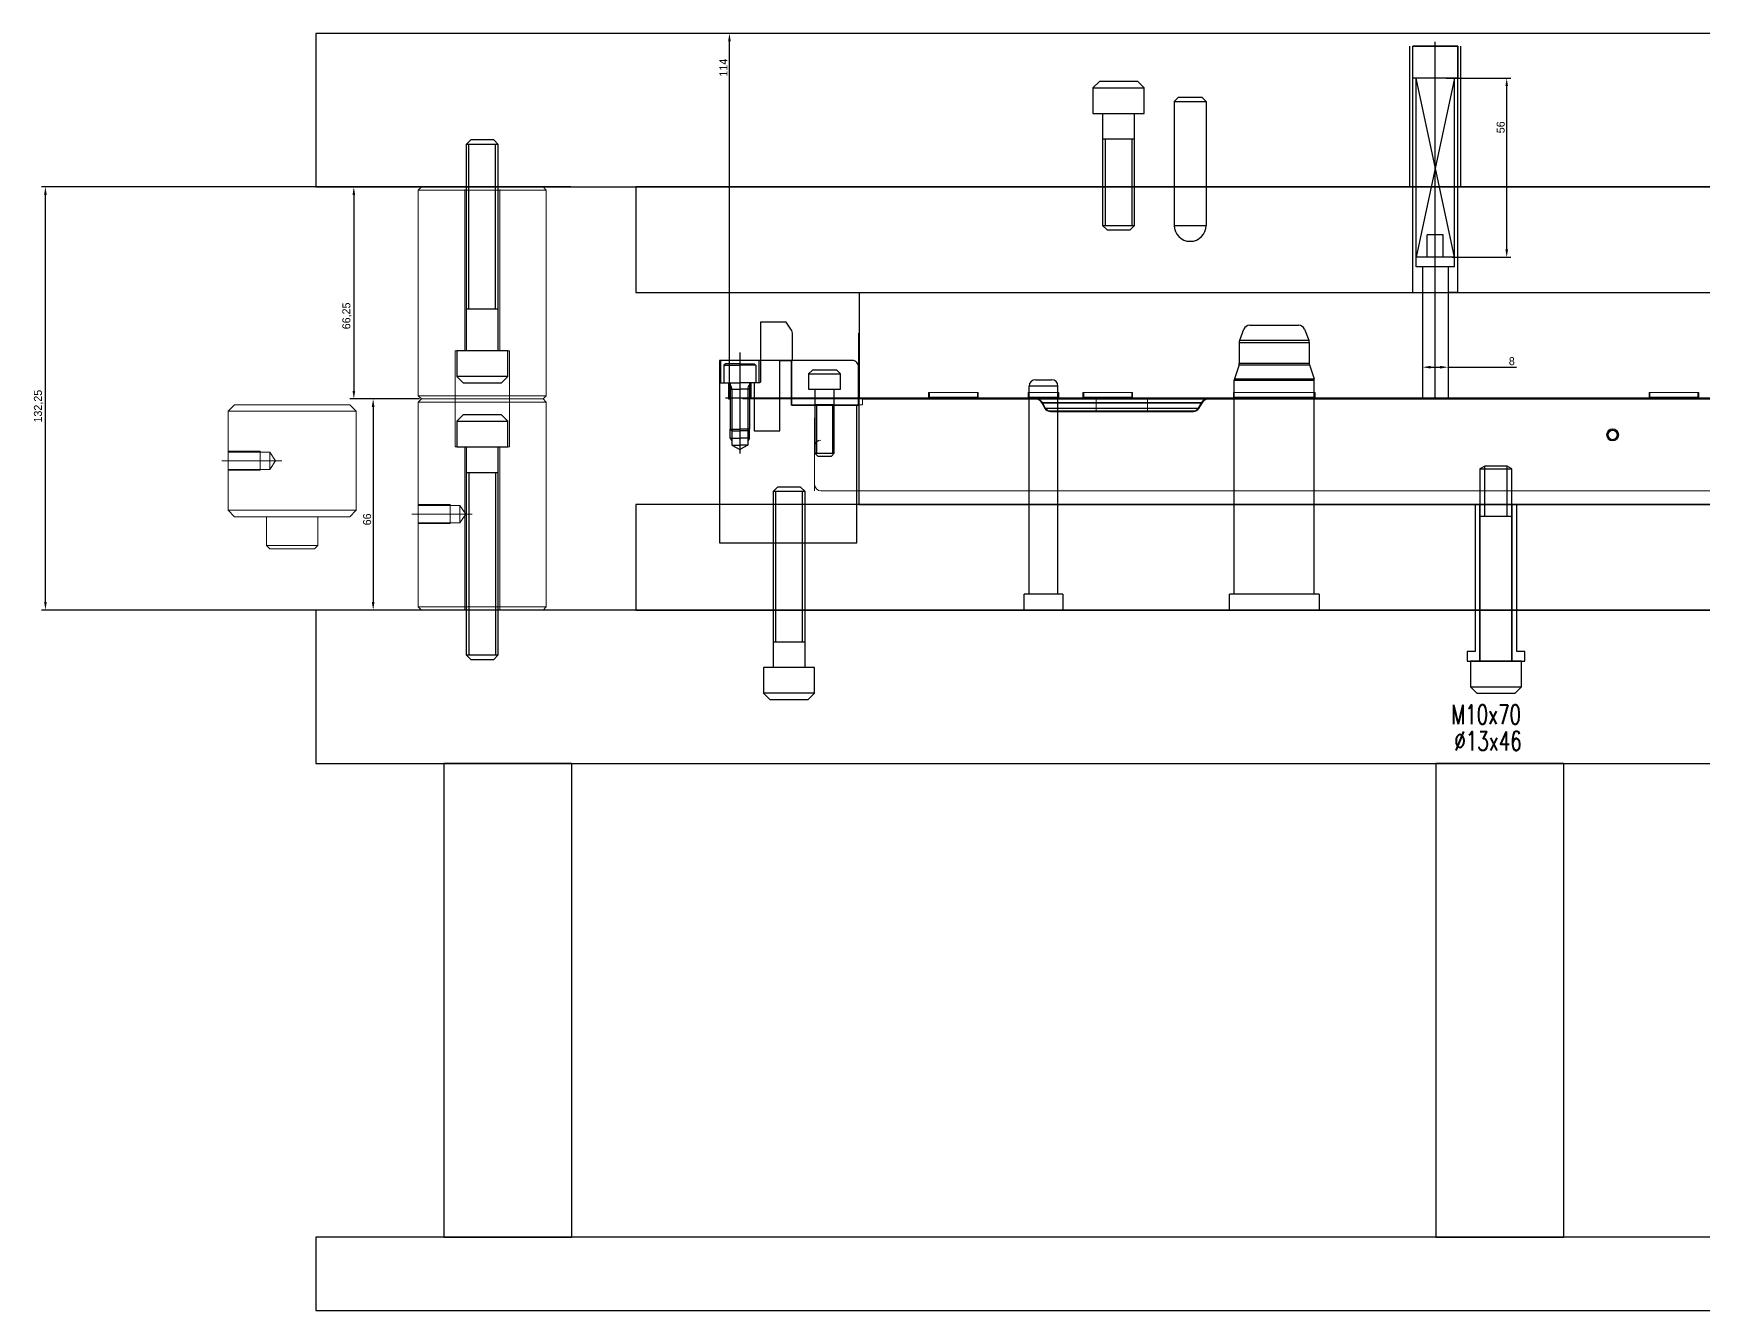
# Model space of a CAD drawing. Header units: millimetres. Extents: x 7017 to 8664, y 4331 to 5546.
# Drawn here: x 7051 to 7572, y 4331 to 4731 of the extents above; entities that cross this region are included whole.
import ezdxf

# ---------------------------------------------------------------- set-up
doc = ezdxf.new("R2010")
doc.units = ezdxf.units.MM
for name, pattern in [('CENTER', [0]), ('CENTER2', [0]), ('DASHED', [0]), ('JIS_09_15', [0])]:
    doc.linetypes.add(name, pattern=pattern)
doc.layers.add('01', color=7, linetype='Continuous', lineweight=25)
doc.layers.add('01实线', color=7, linetype='Continuous', lineweight=25)
for name, color, linetype in [('02', 1, 'Continuous'), ('02线割', 1, 'Continuous'), ('03', 3, 'Continuous'), ('05', 4, 'CENTER2'), ('05中心线', 4, 'CENTER2'), ('06', 6, 'JIS_09_15'), ('B1', 8, 'Continuous'), ('B2', 8, 'Continuous'), ('DIE', 171, 'Continuous'), ('LB', 9, 'Continuous'), ('LP', 8, 'Continuous'), ('MATER', 5, 'Continuous'), ('NOTE', 4, 'Continuous'), ('PH', 71, 'Continuous'), ('PH2', 7, 'Continuous'), ('PPS2', 1, 'Continuous'), ('PRESS', 3, 'Continuous'), ('PS', 13, 'Continuous'), ('PS2', 7, 'Continuous'), ('PS2_W', 214, 'Continuous'), ('PUNCH', 2, 'Continuous'), ('TEXT', 4, 'Continuous'), ('UP', 12, 'Continuous')]:
    doc.layers.add(name, color=color, linetype=linetype)
doc.styles.get("Standard").update_dxf_attribs({"font": 'c2.shx', "bigfont": 'ctxt.shx'})
doc.styles.add('宋体', font='txt', dxfattribs={"width": 0.7, "bigfont": 'ctxt.shx'})
doc.dimstyles.new('Annotative', dxfattribs={"dimscale": 0, "dimtxt": 2.5, "dimasz": 2.5, "dimexe": 1.25, "dimexo": 0.625, "dimtad": 1, "dimtxsty": 'Standard', "dimcen": 2.5, "dimazin": 3, "dimtfac": 1, "dimtmove": 0, "dimatfit": 3})

# ---------------------------------------------------------------- blocks, each defined once
blk = doc.blocks.new('*D345')
at = {"layer": 'Defpoints', "color": 0}
for p in [(7484.64, 4629.94), (7492.64, 4629.94), (7492.64, 4626.34)]:
    blk.add_point(p, dxfattribs=at)
at = {"layer": 'NOTE', "color": 0, "linetype": 'Continuous', "lineweight": -2}
for p, q in [((7484.64, 4629.31), (7484.64, 4625.09)), ((7487.14, 4626.34), (7490.14, 4626.34)), ((7492.64, 4629.31), (7492.64, 4625.09)), ((7492.64, 4626.34), (7513.99, 4626.34))]:
    blk.add_line(p, q, dxfattribs=at)
at = {"layer": 'NOTE', "color": 0}
for points in [[(7487.14, 4626.75), (7487.14, 4625.92), (7484.64, 4626.34)], [(7490.14, 4625.92), (7490.14, 4626.75), (7492.64, 4626.34)]]:
    blk.add_solid(points, dxfattribs=at)
at = {"layer": 'NOTE', "color": 0, "insert": (7512.54, 4628.21), "char_height": 2.5, "attachment_point": 5}
blk.add_mtext('8', dxfattribs=at)
blk = doc.blocks.new('*D346')
at = {"layer": 'Defpoints', "color": 0}
for p in [(7054.3, 4682.69), (7219.12, 4682.69), (7219.12, 4550.44)]:
    blk.add_point(p, dxfattribs=at)
at = {"layer": 'PPS2', "color": 0, "lineweight": -2}
for p, q in [((7218.5, 4682.69), (7053.05, 4682.69)), ((7054.3, 4552.94), (7054.3, 4680.19)), ((7218.5, 4550.44), (7053.05, 4550.44))]:
    blk.add_line(p, q, dxfattribs=at)
at = {"layer": 'PPS2', "color": 0}
for points in [[(7054.72, 4680.19), (7053.89, 4680.19), (7054.3, 4682.69)], [(7053.89, 4552.94), (7054.72, 4552.94), (7054.3, 4550.44)]]:
    blk.add_solid(points, dxfattribs=at)
at = {"layer": 'PPS2', "color": 0, "insert": (7052.19, 4614.16), "char_height": 2.5, "attachment_point": 5, "rotation": 90}
blk.add_mtext('132,25', dxfattribs=at)
blk = doc.blocks.new('*D351')
at = {"layer": 'Defpoints', "color": 0}
for p in [(7268.06, 4730.69), (7308.66, 4730.69), (7308.66, 4616.69)]:
    blk.add_point(p, dxfattribs=at)
at = {"layer": 'PS', "color": 0, "linetype": 'CENTER', "lineweight": -2}
for p, q in [((7308.04, 4730.69), (7266.81, 4730.69)), ((7268.06, 4619.19), (7268.06, 4728.19)), ((7308.04, 4616.69), (7266.81, 4616.69))]:
    blk.add_line(p, q, dxfattribs=at)
at = {"layer": 'PS', "color": 0}
for points in [[(7268.47, 4728.19), (7267.64, 4728.19), (7268.06, 4730.69)], [(7267.64, 4619.19), (7268.47, 4619.19), (7268.06, 4616.69)]]:
    blk.add_solid(points, dxfattribs=at)
at = {"layer": 'PS', "color": 0, "insert": (7266.18, 4719.97), "char_height": 2.5, "attachment_point": 5, "rotation": 90}
blk.add_mtext('114', dxfattribs=at)
blk = doc.blocks.new('*D352')
at = {"layer": 'Defpoints', "color": 0}
for p in [(7171.83, 4682.69), (7150.68, 4616.44), (7171.83, 4616.44)]:
    blk.add_point(p, dxfattribs=at)
at = {"layer": 'PS2_W', "color": 0, "lineweight": -2}
for p, q in [((7171.2, 4682.69), (7149.43, 4682.69)), ((7150.68, 4680.19), (7150.68, 4618.94)), ((7171.2, 4616.44), (7149.43, 4616.44))]:
    blk.add_line(p, q, dxfattribs=at)
at = {"layer": 'PS2_W', "color": 0}
for points in [[(7151.1, 4680.19), (7150.27, 4680.19), (7150.68, 4682.69)], [(7150.27, 4618.94), (7151.1, 4618.94), (7150.68, 4616.44)]]:
    blk.add_solid(points, dxfattribs=at)
at = {"layer": 'PS2_W', "color": 0, "insert": (7148.57, 4642.37), "char_height": 2.5, "attachment_point": 5, "rotation": 90}
blk.add_mtext('66,25', dxfattribs=at)
blk = doc.blocks.new('*D353')
at = {"layer": 'Defpoints', "color": 0}
for p in [(7171.83, 4616.44), (7156.72, 4550.44), (7171.83, 4550.44)]:
    blk.add_point(p, dxfattribs=at)
at = {"layer": 'PS2_W', "color": 0, "lineweight": -2}
for p, q in [((7171.2, 4616.44), (7155.47, 4616.44)), ((7156.72, 4613.94), (7156.72, 4552.94)), ((7171.2, 4550.44), (7155.47, 4550.44))]:
    blk.add_line(p, q, dxfattribs=at)
at = {"layer": 'PS2_W', "color": 0}
for points in [[(7157.13, 4613.94), (7156.3, 4613.94), (7156.72, 4616.44)], [(7156.3, 4552.94), (7157.13, 4552.94), (7156.72, 4550.44)]]:
    blk.add_solid(points, dxfattribs=at)
at = {"layer": 'PS2_W', "color": 0, "insert": (7154.84, 4578.77), "char_height": 2.5, "attachment_point": 5, "rotation": 90}
blk.add_mtext('66', dxfattribs=at)
blk = doc.blocks.new('*D354')
at = {"layer": 'Defpoints', "color": 0}
for p in [(7491.41, 4716.69), (7510.95, 4716.69), (7493.26, 4660.69)]:
    blk.add_point(p, dxfattribs=at)
at = {"layer": 'PH', "color": 0, "lineweight": -2}
for p, q in [((7492.04, 4716.69), (7512.2, 4716.69)), ((7510.95, 4663.19), (7510.95, 4714.19)), ((7493.88, 4660.69), (7512.2, 4660.69))]:
    blk.add_line(p, q, dxfattribs=at)
at = {"layer": 'PH', "color": 0}
for points in [[(7511.37, 4714.19), (7510.53, 4714.19), (7510.95, 4716.69)], [(7510.53, 4663.19), (7511.37, 4663.19), (7510.95, 4660.69)]]:
    blk.add_solid(points, dxfattribs=at)
at = {"layer": 'PH', "color": 0, "insert": (7509.07, 4701.33), "char_height": 2.5, "attachment_point": 5, "rotation": 90}
blk.add_mtext('56', dxfattribs=at)

msp = doc.modelspace()

# ---------------------------------------------------------------- linework, layer by layer
at = {"layer": '01'}
for p, q in [((7495.64, 4726.686), (7481.64, 4726.686)), ((7481.64, 4649.686), (7481.64, 4726.686)), ((7495.64, 4649.686), (7495.64, 4726.686)), ((7486.14, 4660.686), (7486.14, 4667.686)), ((7491.14, 4667.686), (7486.14, 4667.686)), ((7491.14, 4660.686), (7491.14, 4667.686)), ((7494.64, 4660.686), (7482.64, 4660.686)), ((7482.64, 4657.686), (7482.64, 4660.686)), ((7494.64, 4657.686), (7482.64, 4657.686)), ((7484.64, 4657.686), (7484.64, 4616.686)), ((7492.64, 4657.686), (7492.64, 4616.686)), ((7494.64, 4657.686), (7494.64, 4660.686)), ((7481.64, 4649.686), (7484.64, 4649.686)), ((7495.64, 4649.686), (7492.64, 4649.686)), ((7361.708, 4555.436), (7361.708, 4620.436)), ((7370.708, 4620.436), (7361.708, 4620.436)), ((7363.708, 4622.436), (7368.708, 4622.436)), ((7370.708, 4555.436), (7370.708, 4620.436)), ((7492.64, 4616.686), (7484.64, 4616.686)), ((7360.208, 4550.436), (7360.208, 4555.436)), ((7372.208, 4555.436), (7360.208, 4555.436)), ((7372.208, 4555.436), (7372.208, 4550.436)), ((7372.208, 4550.436), (7360.208, 4550.436))]:
    msp.add_line(p, q, dxfattribs=at)
msp.add_lwpolyline([(7481.64, 4726.686), (7495.64, 4726.686), (7495.64, 4716.686), (7481.64, 4716.686)], close=True, dxfattribs=at)
for centre, start, end in [((7363.708, 4620.436), 90, 180), ((7368.708, 4620.436), 0, 90)]:
    msp.add_arc(centre, 2, start, end, dxfattribs=at)
at = {"layer": '01实线'}
for p, q in [((7265.29, 4628.436), (7265.29, 4621.436)), ((7266.79, 4627.436), (7266.29, 4626.936)), ((7266.29, 4626.936), (7266.29, 4621.436)), ((7266.29, 4626.936), (7271.29, 4626.936)), ((7271.29, 4627.436), (7266.79, 4627.436)), ((7271.29, 4627.436), (7275.79, 4627.436)), ((7276.29, 4626.936), (7271.29, 4626.936)), ((7275.79, 4627.436), (7276.29, 4626.936)), ((7276.29, 4626.936), (7276.29, 4621.436)), ((7277.29, 4628.436), (7277.29, 4621.436)), ((7265.29, 4621.436), (7271.29, 4621.436)), ((7267.79, 4621.436), (7267.79, 4616.436)), ((7268.29, 4621.436), (7268.29, 4606.936)), ((7268.29, 4619.441), (7271.29, 4619.441)), ((7277.29, 4621.436), (7271.29, 4621.436)), ((7274.29, 4619.441), (7271.29, 4619.441)), ((7274.29, 4621.436), (7274.29, 4606.936)), ((7274.79, 4621.436), (7274.79, 4616.436)), ((7267.79, 4616.436), (7268.29, 4616.436)), ((7274.79, 4616.436), (7274.29, 4616.436)), ((7268.29, 4606.936), (7268.79, 4606.436)), ((7268.29, 4606.936), (7271.29, 4606.936)), ((7268.29, 4604.159), (7271.29, 4604.159)), ((7268.79, 4606.436), (7271.29, 4606.436)), ((7268.79, 4606.436), (7268.79, 4602.008)), ((7274.29, 4606.936), (7271.29, 4606.936)), ((7273.79, 4606.436), (7271.29, 4606.436)), ((7274.29, 4604.159), (7271.29, 4604.159)), ((7274.29, 4606.936), (7273.79, 4606.436)), ((7273.79, 4606.436), (7273.79, 4602.008)), ((7268.79, 4602.008), (7271.29, 4600.564)), ((7268.79, 4602.008), (7271.29, 4602.008)), ((7273.79, 4602.008), (7271.29, 4602.008)), ((7273.79, 4602.008), (7271.29, 4600.564))]:
    msp.add_line(p, q, dxfattribs=at)
at = {"layer": '01实线', "color": 4}
msp.add_lwpolyline([(7275.79, 4606.436), (7283.79, 4606.436), (7283.79, 4628.436), (7287.79, 4628.436), (7287.79, 4636.528, 0.1480687), (7287.286, 4638.192), (7285.79, 4640.436), (7277.79, 4640.436), (7277.79, 4621.936, -0.4142136), (7277.29, 4621.436), (7275.79, 4621.436)], format="xyb", close=True, dxfattribs=at)
at = {"layer": '02'}
for p, q in [((7480.64, 4682.686), (7480.64, 4726.686)), ((7496.64, 4682.686), (7496.64, 4726.686))]:
    msp.add_line(p, q, dxfattribs=at)
at = {"layer": '02线割'}
for p, q in [((7268.79, 4619.441), (7268.79, 4606.436)), ((7273.79, 4619.441), (7273.79, 4606.436)), ((7268.29, 4604.159), (7268.29, 4606.936)), ((7268.29, 4604.159), (7268.79, 4603.293)), ((7274.29, 4604.159), (7273.79, 4603.293)), ((7274.29, 4604.159), (7274.29, 4606.936))]:
    msp.add_line(p, q, dxfattribs=at)
for centre, start, end in [((7267.012, 4619.56), 356.06101, 44.17853), ((7275.568, 4619.56), 135.82147, 183.93899)]:
    msp.add_arc(centre, 1.782, start, end, dxfattribs=at)
at = {"layer": '05'}
msp.add_line((7488.64, 4616.686), (7488.64, 4728.08), dxfattribs=at)
at = {"layer": '05中心线', "ltscale": 0.5}
msp.add_line((7271.29, 4630.936), (7271.29, 4599.36), dxfattribs=at)
at = {"layer": '06', "ltscale": 0.2}
for p, q in [((7482.64, 4660.686), (7482.64, 4716.686)), ((7494.64, 4716.686), (7482.64, 4660.686)), ((7494.64, 4660.686), (7482.64, 4716.686)), ((7494.64, 4660.686), (7494.64, 4716.686))]:
    msp.add_line(p, q, dxfattribs=at)
at = {"layer": 'B1'}
msp.add_lwpolyline([(7138.76, 4354.436), (7138.76, 4331.436), (8188.76, 4331.436), (8188.76, 4354.436)], close=True, dxfattribs=at)
at = {"layer": 'B2'}
for points in [[(7178.76, 4502.436), (7178.76, 4354.436), (7218.76, 4354.436), (7218.76, 4502.436)], [(7488.76, 4502.436), (7488.76, 4354.436), (7528.76, 4354.436), (7528.76, 4502.436)]]:
    msp.add_lwpolyline(points, close=True, dxfattribs=at)
at = {"layer": 'DIE'}
msp.add_lwpolyline([(7308.41, 4626.436, 0.4142136), (7306.41, 4628.436), (7287.41, 4628.436), (7287.41, 4614.436), (7308.41, 4614.436)], format="xyb", close=True, dxfattribs=at)
at = {"layer": 'LB'}
for p, q in [((7195.83, 4695.936), (7185.83, 4695.936)), ((7186.663, 4644.436), (7186.663, 4695.936)), ((7194.996, 4644.436), (7194.996, 4695.936)), ((7195.83, 4644.436), (7185.83, 4644.436)), ((7195.83, 4631.436), (7185.83, 4631.436)), ((7198.83, 4623.436), (7182.83, 4623.436)), ((7182.83, 4609.436), (7198.83, 4609.436)), ((7185.83, 4601.436), (7195.83, 4601.436)), ((7185.83, 4593.436), (7195.83, 4593.436)), ((7186.663, 4593.436), (7186.663, 4536.436)), ((7194.996, 4593.436), (7194.996, 4536.436)), ((7185.83, 4536.436), (7195.83, 4536.436))]:
    msp.add_line(p, q, dxfattribs=at)
at = {"layer": 'LB', "color": 7}
for p, q in [((7292.781, 4624.236), (7302.781, 4624.236)), ((7294.781, 4619.436), (7300.781, 4619.436)), ((7294.781, 4614.636), (7300.781, 4614.636)), ((7295.281, 4614.636), (7295.281, 4599.436)), ((7300.281, 4614.636), (7300.281, 4599.436)), ((7294.781, 4599.436), (7300.781, 4599.436))]:
    msp.add_line(p, q, dxfattribs=at)
at = {"layer": 'LB'}
for points in [[(7196.83, 4621.436), (7198.83, 4623.436), (7198.83, 4631.436), (7195.83, 4631.436), (7195.83, 4695.936), (7194.401, 4697.365), (7187.258, 4697.365), (7185.83, 4695.936), (7185.83, 4631.436), (7182.83, 4631.436), (7182.83, 4623.436), (7184.83, 4621.436)], [(7184.83, 4611.436), (7182.83, 4609.436), (7182.83, 4601.436), (7185.83, 4601.436), (7185.83, 4536.436), (7187.258, 4535.008), (7194.401, 4535.008), (7195.83, 4536.436), (7195.83, 4601.436), (7198.83, 4601.436), (7198.83, 4609.436), (7196.83, 4611.436)], [(7238.76, 4583.436), (7238.76, 4550.436), (8088.76, 4550.436), (8088.76, 4583.436)]]:
    msp.add_lwpolyline(points, close=True, dxfattribs=at)
at = {"layer": 'LB', "color": 7}
msp.add_lwpolyline([(7293.981, 4625.436), (7292.781, 4624.236), (7292.781, 4619.436), (7294.781, 4619.436), (7294.781, 4599.436), (7295.638, 4598.579), (7299.924, 4598.579), (7300.781, 4599.436), (7300.781, 4619.436), (7302.781, 4619.436), (7302.781, 4624.236), (7301.581, 4625.436)], close=True, dxfattribs=at)
at = {"layer": 'LP', "color": 7}
for p, q in [((7291.678, 4587.436), (7281.678, 4587.436)), ((7282.511, 4540.436), (7282.511, 4587.436)), ((7290.845, 4540.436), (7290.845, 4587.436)), ((7291.678, 4540.436), (7281.678, 4540.436)), ((7291.678, 4532.436), (7281.678, 4532.436)), ((7294.678, 4524.436), (7278.678, 4524.436))]:
    msp.add_line(p, q, dxfattribs=at)
msp.add_lwpolyline([(7292.678, 4522.436), (7294.678, 4524.436), (7294.678, 4532.436), (7291.678, 4532.436), (7291.678, 4587.436), (7290.249, 4588.865), (7283.107, 4588.865), (7281.678, 4587.436), (7281.678, 4532.436), (7278.678, 4532.436), (7278.678, 4524.436), (7280.678, 4522.436)], close=True, dxfattribs=at)
at = {"layer": 'LP'}
msp.add_lwpolyline([(7138.76, 4550.436), (7138.76, 4502.436), (8188.76, 4502.436), (8188.76, 4550.436)], close=True, dxfattribs=at)
at = {"layer": 'MATER', "color": 155, "linetype": 'DASHED', "lineweight": 13}
for p, q in [((7308.41, 4636.948), (7308.66, 4636.955)), ((7308.41, 4636.948), (7308.66, 4636.955)), ((7308.66, 4636.943), (7308.41, 4636.936)), ((7308.66, 4636.942), (7308.41, 4636.936)), ((7308.41, 4636.936), (7308.66, 4636.936)), ((7308.41, 4636.936), (7308.66, 4636.936)), ((7308.66, 4636.936), (7308.41, 4636.936)), ((7308.535, 4636.936), (7308.41, 4636.936)), ((7308.66, 4636.463), (7308.41, 4636.463)), ((7308.41, 4636.461), (7308.66, 4636.461)), ((7308.66, 4636.455), (7308.41, 4636.448)), ((7308.41, 4636.434), (7308.66, 4636.44)), ((7308.41, 4635.936), (7308.66, 4635.936)), ((7308.66, 4635.936), (7308.41, 4635.936)), ((7308.66, 4635.919), (7308.41, 4635.919)), ((7308.66, 4636.936), (7308.535, 4636.936)), ((7272.26, 4616.686), (7272.26, 4616.436)), ((7274.26, 4616.436), (7274.26, 4616.686)), ((7309.16, 4616.436), (7309.16, 4616.686)), ((7309.16, 4616.686), (7309.16, 4616.436)), ((7309.16, 4616.686), (7309.16, 4616.436)), ((7309.16, 4616.436), (7309.16, 4616.686)), ((7309.66, 4616.436), (7309.66, 4616.686)), ((7912.306, 4616.686), (7309.66, 4616.686)), ((7309.66, 4616.436), (7309.66, 4616.686)), ((7912.306, 4616.436), (7309.66, 4616.436)), ((7309.66, 4616.336), (7912.306, 4616.336)), ((7312.281, 4616.436), (7312.281, 4616.686)), ((7330.548, 4616.936), (7345.548, 4616.936)), ((7370.958, 4616.936), (7361.458, 4616.936)), ((7361.708, 4616.936), (7370.708, 4616.936)), ((7417.308, 4616.336), (7364.115, 4616.336)), ((7366.631, 4613.436), (7365.649, 4615.136)), ((7365.649, 4615.136), (7382.708, 4615.136)), ((7366.847, 4613.561), (7365.866, 4615.261)), ((7365.866, 4615.261), (7382.708, 4615.261)), ((7382.708, 4615.261), (7365.866, 4615.261)), ((7378.755, 4616.936), (7393.755, 4616.936)), ((7382.708, 4616.686), (7398.708, 4616.686)), ((7398.708, 4616.686), (7382.708, 4616.686)), ((7382.708, 4616.686), (7382.708, 4615.261)), ((7382.708, 4615.261), (7382.708, 4616.686)), ((7398.708, 4616.436), (7382.708, 4616.436)), ((7382.708, 4616.436), (7398.708, 4616.436)), ((7382.708, 4616.436), (7382.708, 4615.136)), ((7398.708, 4615.261), (7382.708, 4615.261)), ((7382.708, 4615.261), (7398.708, 4615.261)), ((7382.708, 4615.261), (7382.708, 4613.561)), ((7382.708, 4613.561), (7382.708, 4615.261)), ((7382.708, 4615.136), (7398.708, 4615.136)), ((7382.708, 4613.436), (7382.708, 4615.136)), ((7398.708, 4616.686), (7398.708, 4615.261)), ((7398.708, 4615.261), (7398.708, 4616.686)), ((7398.708, 4616.436), (7398.708, 4615.136)), ((7398.708, 4615.261), (7415.551, 4615.261)), ((7398.708, 4613.561), (7398.708, 4615.261)), ((7398.708, 4615.261), (7398.708, 4613.561)), ((7415.551, 4615.261), (7398.708, 4615.261)), ((7398.708, 4615.136), (7398.708, 4613.436)), ((7398.708, 4615.136), (7415.767, 4615.136)), ((7415.551, 4615.261), (7414.569, 4613.561)), ((7415.767, 4615.136), (7414.786, 4613.436)), ((7425.803, 4616.936), (7450.803, 4616.936)), ((7570.958, 4616.936), (7555.458, 4616.936)), ((7555.708, 4616.936), (7570.708, 4616.936)), ((7382.708, 4613.436), (7366.631, 4613.436)), ((7382.708, 4613.561), (7366.847, 4613.561)), ((7366.847, 4613.561), (7382.708, 4613.561)), ((7382.708, 4612.686), (7382.708, 4613.561)), ((7398.708, 4613.561), (7382.708, 4613.561)), ((7382.708, 4612.686), (7382.708, 4613.561)), ((7382.708, 4613.561), (7398.708, 4613.561)), ((7398.708, 4613.436), (7382.708, 4613.436)), ((7382.708, 4613.436), (7382.708, 4612.436)), ((7398.708, 4612.686), (7382.708, 4612.686)), ((7398.708, 4612.436), (7382.708, 4612.436)), ((7398.708, 4613.561), (7398.708, 4612.686)), ((7414.569, 4613.561), (7398.708, 4613.561)), ((7398.708, 4613.561), (7398.708, 4612.686)), ((7398.708, 4613.561), (7414.569, 4613.561)), ((7414.786, 4613.436), (7398.708, 4613.436)), ((7398.708, 4613.436), (7398.708, 4612.436))]:
    msp.add_line(p, q, dxfattribs=at)
at = {"layer": 'MATER', "color": 92, "linetype": 'Continuous', "lineweight": 13}
for p, q in [((7308.66, 4636.955), (7308.41, 4636.948)), ((7308.66, 4636.936), (7308.41, 4636.936)), ((7308.41, 4636.936), (7308.41, 4635.71)), ((7308.66, 4636.936), (7308.41, 4636.936)), ((7308.41, 4616.786), (7308.41, 4635.71)), ((7308.66, 4636.955), (7308.66, 4636.936)), ((7308.66, 4635.71), (7308.66, 4636.936)), ((7308.66, 4616.786), (7308.66, 4635.71)), ((7296.66, 4614.536), (7309.66, 4614.536)), ((7309.66, 4616.436), (7309.66, 4616.336)), ((7309.66, 4614.536), (7309.66, 4616.336)), ((7330.298, 4618.386), (7345.798, 4618.386)), ((7330.298, 4618.386), (7330.298, 4616.936)), ((7345.798, 4616.936), (7345.798, 4618.386)), ((7361.458, 4618.386), (7370.958, 4618.386)), ((7361.458, 4618.386), (7361.458, 4616.936)), ((7370.958, 4616.936), (7370.958, 4618.386)), ((7378.505, 4618.386), (7394.005, 4618.386)), ((7378.505, 4618.386), (7378.505, 4616.936)), ((7394.005, 4616.936), (7394.005, 4618.386)), ((7425.553, 4618.386), (7425.553, 4616.936)), ((7425.553, 4618.386), (7451.053, 4618.386)), ((7451.053, 4616.936), (7451.053, 4618.386)), ((7555.458, 4618.386), (7570.958, 4618.386)), ((7555.458, 4618.386), (7555.458, 4616.936)), ((7570.958, 4616.936), (7570.958, 4618.386)), ((7294.66, 4587.686), (7294.66, 4610.536)), ((7900.556, 4587.686), (7296.66, 4587.686))]:
    msp.add_line(p, q, dxfattribs=at)
at = {"layer": 'MATER', "color": 92, "linetype": 'DASHED', "lineweight": 13}
for p, q in [((7308.66, 4636.949), (7308.41, 4636.942)), ((7308.66, 4619.235), (7308.41, 4619.235)), ((7308.66, 4618.154), (7308.41, 4618.154)), ((7308.66, 4617.563), (7308.41, 4617.563)), ((7309.66, 4616.436), (7309.66, 4616.686)), ((7309.91, 4616.436), (7309.91, 4616.686)), ((7310.66, 4616.436), (7310.66, 4616.686)), ((7330.548, 4618.386), (7330.548, 4616.936)), ((7345.548, 4616.936), (7345.548, 4618.386)), ((7361.708, 4618.386), (7361.708, 4616.936)), ((7370.708, 4616.936), (7370.708, 4618.386)), ((7378.755, 4618.386), (7378.755, 4616.936)), ((7393.755, 4616.936), (7393.755, 4618.386)), ((7425.803, 4618.386), (7425.803, 4616.936)), ((7450.803, 4616.936), (7450.803, 4618.386)), ((7555.708, 4618.386), (7555.708, 4616.936)), ((7570.708, 4616.936), (7570.708, 4618.386))]:
    msp.add_line(p, q, dxfattribs=at)
at = {"layer": 'MATER', "color": 155, "linetype": 'Continuous', "lineweight": 13}
for p, q in [((7308.66, 4636.936), (7308.41, 4636.936)), ((7308.41, 4636.936), (7308.535, 4636.936)), ((7308.41, 4635.71), (7308.66, 4635.71)), ((7308.535, 4636.936), (7308.66, 4636.936)), ((7272.781, 4616.686), (7272.781, 4616.436)), ((7364.115, 4616.336), (7309.66, 4616.336)), ((7311.281, 4616.436), (7311.281, 4616.686)), ((7312.281, 4616.436), (7312.281, 4616.686)), ((7313.281, 4616.686), (7313.281, 4616.436)), ((7345.798, 4616.936), (7330.298, 4616.936)), ((7366.208, 4616.936), (7361.458, 4616.936)), ((7382.708, 4615.136), (7365.649, 4615.136)), ((7365.866, 4615.261), (7366.847, 4613.561)), ((7370.958, 4616.936), (7366.208, 4616.936)), ((7394.005, 4616.936), (7378.505, 4616.936)), ((7382.708, 4615.136), (7382.708, 4616.436)), ((7382.708, 4615.136), (7382.708, 4613.436)), ((7398.708, 4615.136), (7382.708, 4615.136)), ((7398.708, 4615.136), (7398.708, 4616.436)), ((7415.767, 4615.136), (7398.708, 4615.136)), ((7398.708, 4613.436), (7398.708, 4615.136)), ((7414.786, 4613.436), (7415.767, 4615.136)), ((7704.242, 4616.336), (7417.308, 4616.336)), ((7451.053, 4616.936), (7425.553, 4616.936)), ((7563.208, 4616.936), (7555.458, 4616.936)), ((7570.958, 4616.936), (7563.208, 4616.936)), ((7366.631, 4613.436), (7382.708, 4613.436)), ((7382.708, 4612.436), (7382.708, 4613.436)), ((7382.708, 4613.436), (7398.708, 4613.436)), ((7382.708, 4612.436), (7398.708, 4612.436)), ((7398.708, 4613.436), (7414.786, 4613.436)), ((7398.708, 4612.436), (7398.708, 4613.436))]:
    msp.add_line(p, q, dxfattribs=at)
at = {"layer": 'MATER', "color": 30, "linetype": 'Continuous', "lineweight": 13}
for p, q in [((7272.26, 4616.436), (7272.26, 4616.686)), ((7272.26, 4616.686), (7272.281, 4616.686)), ((7272.281, 4616.436), (7272.26, 4616.436)), ((7272.281, 4616.686), (7272.281, 4616.436)), ((8014.281, 4616.686), (7313.281, 4616.686)), ((8014.281, 4616.436), (7313.281, 4616.436)), ((7366.631, 4613.436), (7365.649, 4615.136)), ((7415.767, 4615.136), (7414.786, 4613.436)), ((7382.708, 4612.436), (7368.363, 4612.436)), ((7398.708, 4612.436), (7382.708, 4612.436)), ((7413.054, 4612.436), (7398.708, 4612.436))]:
    msp.add_line(p, q, dxfattribs=at)
at = {"layer": 'MATER', "color": 1, "linetype": 'Continuous', "lineweight": 13}
for p, q in [((7272.281, 4616.686), (7272.781, 4616.686)), ((7272.781, 4616.436), (7272.281, 4616.436)), ((7311.281, 4616.686), (7272.781, 4616.686)), ((7311.281, 4616.436), (7272.781, 4616.436)), ((7311.281, 4616.686), (7312.281, 4616.686)), ((7312.281, 4616.436), (7311.281, 4616.436)), ((7312.281, 4616.436), (7312.281, 4616.686)), ((7312.281, 4616.686), (7313.281, 4616.686)), ((7313.281, 4616.436), (7312.281, 4616.436))]:
    msp.add_line(p, q, dxfattribs=at)
at = {"layer": 'MATER', "color": 30, "linetype": 'DASHED', "lineweight": 13}
for p, q in [((7309.918, 4616.686), (7309.918, 4616.436)), ((7366.847, 4613.561), (7365.866, 4615.261)), ((7415.551, 4615.261), (7414.569, 4613.561)), ((7516.808, 4616.686), (7516.808, 4616.436)), ((7519.608, 4616.436), (7519.608, 4616.686)), ((7368.363, 4612.686), (7382.708, 4612.686)), ((7382.708, 4612.686), (7398.708, 4612.686)), ((7398.708, 4612.686), (7413.054, 4612.686))]:
    msp.add_line(p, q, dxfattribs=at)
at = {"layer": 'MATER', "color": 155, "linetype": 'DASHED', "lineweight": 13}
msp.add_circle((7544.05, 4605.186), 1.9, dxfattribs=at)
at = {"layer": 'MATER', "color": 155, "linetype": 'Continuous', "lineweight": 13}
msp.add_circle((7544.05, 4605.186), 1.9, dxfattribs=at)
at = {"layer": 'MATER', "color": 92, "linetype": 'Continuous', "lineweight": 13}
for radius in [1.65, 1.4]:
    msp.add_circle((7544.05, 4605.186), radius, dxfattribs=at)
for centre, radius, start, end in [((7308.76, 4616.786), 0.35, 180, 196.60219), ((7308.76, 4616.786), 0.1, 180, 270), ((7330.048, 4616.936), 0.25, 270, 0), ((7346.048, 4616.936), 0.25, 180, 270), ((7361.208, 4616.936), 0.25, 270, 0), ((7371.208, 4616.936), 0.25, 180, 270), ((7378.255, 4616.936), 0.25, 270, 0), ((7394.255, 4616.936), 0.25, 180, 270), ((7425.303, 4616.936), 0.25, 270, 0), ((7451.303, 4616.936), 0.25, 180, 270), ((7555.208, 4616.936), 0.25, 270, 0), ((7571.208, 4616.936), 0.25, 180, 270), ((7296.66, 4601.536), 2, 90, 180), ((7296.66, 4589.686), 2, 180, 270)]:
    msp.add_arc(centre, radius, start, end, dxfattribs=at)
at = {"layer": 'MATER', "color": 92, "linetype": 'DASHED', "lineweight": 13}
for centre, radius, start, end in [((7308.76, 4616.786), 0.35, 196.60214, 270), ((7330.048, 4616.936), 0.5, 270, 0), ((7346.048, 4616.936), 0.5, 180, 270), ((7361.208, 4616.936), 0.5, 270, 0), ((7371.208, 4616.936), 0.5, 180, 270), ((7378.255, 4616.936), 0.5, 270, 0), ((7394.255, 4616.936), 0.5, 180, 270), ((7425.303, 4616.936), 0.5, 270, 0), ((7451.303, 4616.936), 0.5, 180, 270), ((7555.208, 4616.936), 0.5, 270, 0), ((7571.208, 4616.936), 0.5, 180, 270)]:
    msp.add_arc(centre, radius, start, end, dxfattribs=at)
at = {"layer": 'MATER', "color": 30, "linetype": 'DASHED', "lineweight": 13}
for centre, radius, start, end in [((7363.398, 4613.836), 2.85, 30, 90), ((7418.019, 4613.836), 2.85, 90, 150), ((7368.363, 4614.436), 1.75, 210, 270), ((7413.054, 4614.436), 1.75, 270, 330)]:
    msp.add_arc(centre, radius, start, end, dxfattribs=at)
at = {"layer": 'MATER', "color": 30, "linetype": 'Continuous', "lineweight": 13}
for centre, radius, start, end in [((7363.398, 4613.836), 2.6, 30, 90), ((7418.019, 4613.836), 2.6, 90, 150), ((7368.363, 4614.436), 2, 210, 270), ((7413.054, 4614.436), 2, 270, 330)]:
    msp.add_arc(centre, radius, start, end, dxfattribs=at)
at = {"layer": 'MATER', "color": 155, "linetype": 'Continuous', "lineweight": 13}
for radius, start, end in [(1.65, 270.00562, 270), (1.4, 89.99999, 270), (1.4, 270, 90.00001)]:
    msp.add_arc((7544.05, 4605.186), radius, start, end, dxfattribs=at)
at = {"layer": 'NOTE'}
for p, q in [((7408.269, 4710.686), (7407.019, 4709.436)), ((7407.019, 4709.436), (7417.019, 4709.436)), ((7407.019, 4709.436), (7407.019, 4670.686)), ((7415.769, 4710.686), (7408.269, 4710.686)), ((7417.019, 4709.436), (7415.769, 4710.686)), ((7417.019, 4709.436), (7417.019, 4670.686)), ((7407.019, 4670.686), (7417.019, 4670.686))]:
    msp.add_line(p, q, dxfattribs=at)
at = {"layer": 'NOTE', "color": 4}
for p, q in [((7504.087, 4595.436), (7502.587, 4594.57)), ((7502.587, 4594.57), (7512.587, 4594.57)), ((7502.587, 4594.57), (7502.587, 4534.436)), ((7511.087, 4595.436), (7504.087, 4595.436)), ((7504.087, 4579.686), (7504.087, 4595.436)), ((7512.587, 4594.57), (7511.087, 4595.436)), ((7511.087, 4579.686), (7511.087, 4595.436)), ((7512.587, 4534.436), (7512.587, 4594.57)), ((7502.587, 4583.436), (7501.087, 4583.436)), ((7501.087, 4583.436), (7501.087, 4537.436)), ((7502.587, 4534.436), (7502.587, 4583.436)), ((7514.087, 4583.436), (7512.587, 4583.436)), ((7512.587, 4583.436), (7512.587, 4534.436)), ((7514.087, 4537.436), (7514.087, 4583.436)), ((7512.587, 4579.686), (7502.587, 4579.686)), ((7501.087, 4537.436), (7498.587, 4537.436)), ((7498.587, 4537.436), (7498.587, 4534.436)), ((7516.587, 4537.436), (7514.087, 4537.436)), ((7516.587, 4534.436), (7516.587, 4537.436)), ((7498.587, 4534.436), (7516.587, 4534.436)), ((7515.587, 4534.436), (7499.587, 4534.436)), ((7499.587, 4534.436), (7499.587, 4526.436)), ((7515.587, 4526.436), (7515.587, 4534.436)), ((7499.587, 4526.436), (7501.587, 4524.436)), ((7499.587, 4526.436), (7515.587, 4526.436)), ((7513.587, 4524.436), (7515.587, 4526.436)), ((7501.587, 4524.436), (7513.587, 4524.436))]:
    msp.add_line(p, q, dxfattribs=at)
at = {"layer": 'NOTE'}
msp.add_arc((7412.019, 4670.686), 5, 180, 0, dxfattribs=at)
at = {"layer": 'PH'}
for p, q in [((7381.661, 4713.686), (7397.661, 4713.686)), ((7384.661, 4705.686), (7394.661, 4705.686)), ((7384.661, 4697.686), (7394.661, 4697.686)), ((7385.494, 4697.686), (7385.494, 4670.686)), ((7393.827, 4697.686), (7393.827, 4670.686)), ((7384.661, 4670.686), (7394.661, 4670.686))]:
    msp.add_line(p, q, dxfattribs=at)
for points in [[(7383.661, 4715.686), (7381.661, 4713.686), (7381.661, 4705.686), (7384.661, 4705.686), (7384.661, 4670.686), (7386.089, 4669.258), (7393.232, 4669.258), (7394.661, 4670.686), (7394.661, 4705.686), (7397.661, 4705.686), (7397.661, 4713.686), (7395.661, 4715.686)], [(7238.76, 4682.686), (7238.76, 4649.686), (8088.76, 4649.686), (8088.76, 4682.686)]]:
    msp.add_lwpolyline(points, close=True, dxfattribs=at)
at = {"layer": 'PH2'}
msp.add_lwpolyline([(7287.41, 4628.436), (7264.91, 4628.436), (7264.91, 4571.436), (7307.91, 4571.436), (7307.91, 4614.436), (7287.41, 4614.436)], close=True, dxfattribs=at)
at = {"layer": 'PRESS', "lineweight": 20}
for p, q in [((7170.83, 4681.686), (7210.83, 4681.686)), ((7170.83, 4617.436), (7210.83, 4617.436)), ((7170.83, 4615.436), (7210.83, 4615.436)), ((7111.39, 4581.611), (7151.39, 4581.611)), ((7170.83, 4551.436), (7210.83, 4551.436))]:
    msp.add_line(p, q, dxfattribs=at)
at = {"layer": 'PRESS', "color": 4, "lineweight": 20}
for p, q in [((7111.39, 4600.111), (7121.39, 4600.111)), ((7124.39, 4599.811), (7111.39, 4599.811)), ((7121.39, 4594.111), (7121.39, 4600.111)), ((7124.39, 4594.411), (7124.39, 4599.811)), ((7124.39, 4599.811), (7126.211, 4597.111)), ((7109.39, 4597.111), (7128.211, 4597.111)), ((7111.39, 4594.411), (7124.39, 4594.411)), ((7111.39, 4594.111), (7121.39, 4594.111)), ((7124.39, 4594.411), (7126.211, 4597.111)), ((7170.83, 4583.436), (7180.83, 4583.436)), ((7183.83, 4583.136), (7170.83, 4583.136)), ((7180.83, 4577.436), (7180.83, 4583.436)), ((7183.83, 4577.736), (7183.83, 4583.136)), ((7183.83, 4583.136), (7185.651, 4580.436)), ((7168.83, 4580.436), (7187.651, 4580.436)), ((7170.83, 4577.736), (7183.83, 4577.736)), ((7170.83, 4577.436), (7180.83, 4577.436)), ((7183.83, 4577.736), (7185.651, 4580.436))]:
    msp.add_line(p, q, dxfattribs=at)
at = {"layer": 'PRESS', "lineweight": 20}
for points in [[(7171.83, 4682.686), (7209.83, 4682.686), (7210.83, 4681.686), (7210.83, 4617.436), (7209.83, 4616.436), (7171.83, 4616.436), (7170.83, 4617.436), (7170.83, 4681.686)], [(7149.39, 4614.611), (7151.39, 4612.611), (7151.39, 4581.611), (7149.39, 4579.611), (7113.39, 4579.611), (7111.39, 4581.611), (7111.39, 4612.611), (7113.39, 4614.611)], [(7171.83, 4550.436), (7209.83, 4550.436), (7210.83, 4551.436), (7210.83, 4615.436), (7209.83, 4616.436), (7171.83, 4616.436), (7170.83, 4615.436), (7170.83, 4551.436)], [(7138.39, 4569.611), (7139.39, 4570.611), (7123.39, 4570.611), (7124.39, 4569.611)]]:
    msp.add_lwpolyline(points, close=True, dxfattribs=at)
for points in [[(7111.39, 4612.611), (7151.39, 4612.611)], [(7123.39, 4579.611), (7123.39, 4570.611)], [(7139.39, 4570.611), (7139.39, 4579.611)]]:
    msp.add_lwpolyline(points, dxfattribs=at)
at = {"layer": 'PS'}
msp.add_lwpolyline([(7308.66, 4649.686), (8018.86, 4649.686), (8018.86, 4616.686), (7308.66, 4616.686)], close=True, dxfattribs=at)
at = {"layer": 'PS2', "linetype": 'Continuous'}
msp.add_lwpolyline([(7308.51, 4616.436), (7308.51, 4583.436), (8019.01, 4583.436), (8019.01, 4616.436)], close=True, dxfattribs=at)
at = {"layer": 'PUNCH'}
for p, q in [((7427.523, 4634.824), (7428.828, 4638.245)), ((7427.523, 4634.824), (7449.084, 4634.824)), ((7430.659, 4639.439), (7445.948, 4639.439)), ((7447.779, 4638.245), (7449.084, 4634.824)), ((7427.353, 4634.019), (7427.353, 4627.573)), ((7427.353, 4634.019), (7449.253, 4634.019)), ((7449.253, 4634.019), (7449.253, 4627.573)), ((7427.304, 4627.13), (7425.853, 4622.748)), ((7427.304, 4627.13), (7449.303, 4627.13)), ((7427.353, 4627.573), (7449.253, 4627.573)), ((7449.303, 4627.13), (7450.754, 4622.748)), ((7425.803, 4555.436), (7425.803, 4622.305)), ((7425.803, 4622.305), (7450.803, 4622.305)), ((7425.853, 4622.748), (7450.754, 4622.748)), ((7450.803, 4555.436), (7450.803, 4622.305)), ((7424.303, 4550.436), (7424.303, 4555.436)), ((7452.303, 4555.436), (7424.303, 4555.436)), ((7452.303, 4555.436), (7452.303, 4550.436)), ((7452.303, 4550.436), (7424.303, 4550.436))]:
    msp.add_line(p, q, dxfattribs=at)
for centre, start, end in [((7429.353, 4634.019), 156.25051, 180), ((7430.659, 4637.439), 90, 156.25051), ((7445.948, 4637.439), 23.74949, 90), ((7447.253, 4634.019), 0, 23.74949), ((7425.353, 4627.573), 347.1941, 0), ((7451.253, 4627.573), 180, 192.8059), ((7427.803, 4622.305), 167.1941, 180), ((7448.803, 4622.305), 0, 12.8059)]:
    msp.add_arc(centre, 2, start, end, dxfattribs=at)
at = {"layer": 'TEXT', "color": 4, "linetype": 'DASHED', "lineweight": 20}
for p, q in [((7185.33, 4631.436), (7185.33, 4681.936)), ((7196.33, 4631.436), (7196.33, 4681.936)), ((7199.33, 4631.436), (7182.33, 4631.436)), ((7182.33, 4631.436), (7182.33, 4616.436)), ((7199.33, 4616.436), (7199.33, 4631.436)), ((7182.33, 4601.436), (7182.33, 4616.436)), ((7199.33, 4616.436), (7199.33, 4601.436)), ((7199.33, 4601.436), (7182.33, 4601.436)), ((7185.33, 4601.436), (7185.33, 4550.436)), ((7196.33, 4601.436), (7196.33, 4550.436))]:
    msp.add_line(p, q, dxfattribs=at)
at = {"layer": 'UP'}
msp.add_lwpolyline([(7138.76, 4730.686), (7138.76, 4682.686), (8188.76, 4682.686), (8188.76, 4730.686)], close=True, dxfattribs=at)

# ---------------------------------------------------------------- texts
at = {"layer": '03', "char_height": 6, "width": 45.02646, "attachment_point": 1, "style": '宋体'}
for s, insert in [('M10x70', (7493.649, 4520.768)), ('%%C13x46', (7494.571, 4512.509))]:
    msp.add_mtext(s, dxfattribs=dict(at, insert=insert))

# ---------------------------------------------------------------- dimensions: what is measured, and where the dimension line sits
at = {"layer": 'NOTE', "linetype": 'Continuous'}
dim = msp.add_linear_dim(base=(7492.64, 4626.336), p1=(7484.64, 4629.936), p2=(7492.64, 4629.936), dimstyle='Annotative', dxfattribs=at)
dim.commit()
dim.dimension.update_dxf_attribs({"geometry": '*D345', "text_midpoint": (7512.536, 4626.336), "dimtype": 160})
at = {"layer": 'PH'}
dim = msp.add_linear_dim(base=(7510.948, 4716.686), p1=(7493.255, 4660.686), p2=(7491.415, 4716.686), angle=90, dimstyle='Annotative', dxfattribs=at)
dim.commit()
dim.dimension.update_dxf_attribs({"geometry": '*D354', "text_midpoint": (7510.948, 4701.328), "dimtype": 160})
at = {"layer": 'PPS2', "color": 7}
dim = msp.add_linear_dim(base=(7054.302, 4682.686), p1=(7219.123, 4550.436), p2=(7219.123, 4682.686), angle=90, dimstyle='Annotative', dxfattribs=at)
dim.commit()
dim.dimension.update_dxf_attribs({"geometry": '*D346', "text_midpoint": (7054.302, 4614.157), "dimtype": 160})
at = {"layer": 'PS', "color": 92, "linetype": 'CENTER'}
dim = msp.add_linear_dim(base=(7268.058, 4730.686), p1=(7308.66, 4616.686), p2=(7308.66, 4730.686), angle=90, dimstyle='Annotative', dxfattribs=at)
dim.commit()
dim.dimension.update_dxf_attribs({"geometry": '*D351', "text_midpoint": (7268.058, 4719.971), "dimtype": 160})
at = {"layer": 'PS2_W'}
for base, p1, p2, picture, middle in [((7150.685, 4616.436), (7171.83, 4682.686), (7171.83, 4616.436), '*D352', (7150.685, 4642.37)), ((7156.717, 4550.436), (7171.83, 4616.436), (7171.83, 4550.436), '*D353', (7156.717, 4578.772))]:
    dim = msp.add_linear_dim(base=base, p1=p1, p2=p2, angle=90, dimstyle='Annotative', dxfattribs=at)
    dim.commit()
    dim.dimension.update_dxf_attribs({"geometry": picture, "text_midpoint": middle, "dimtype": 160})

doc.saveas('drawing.dxf')
